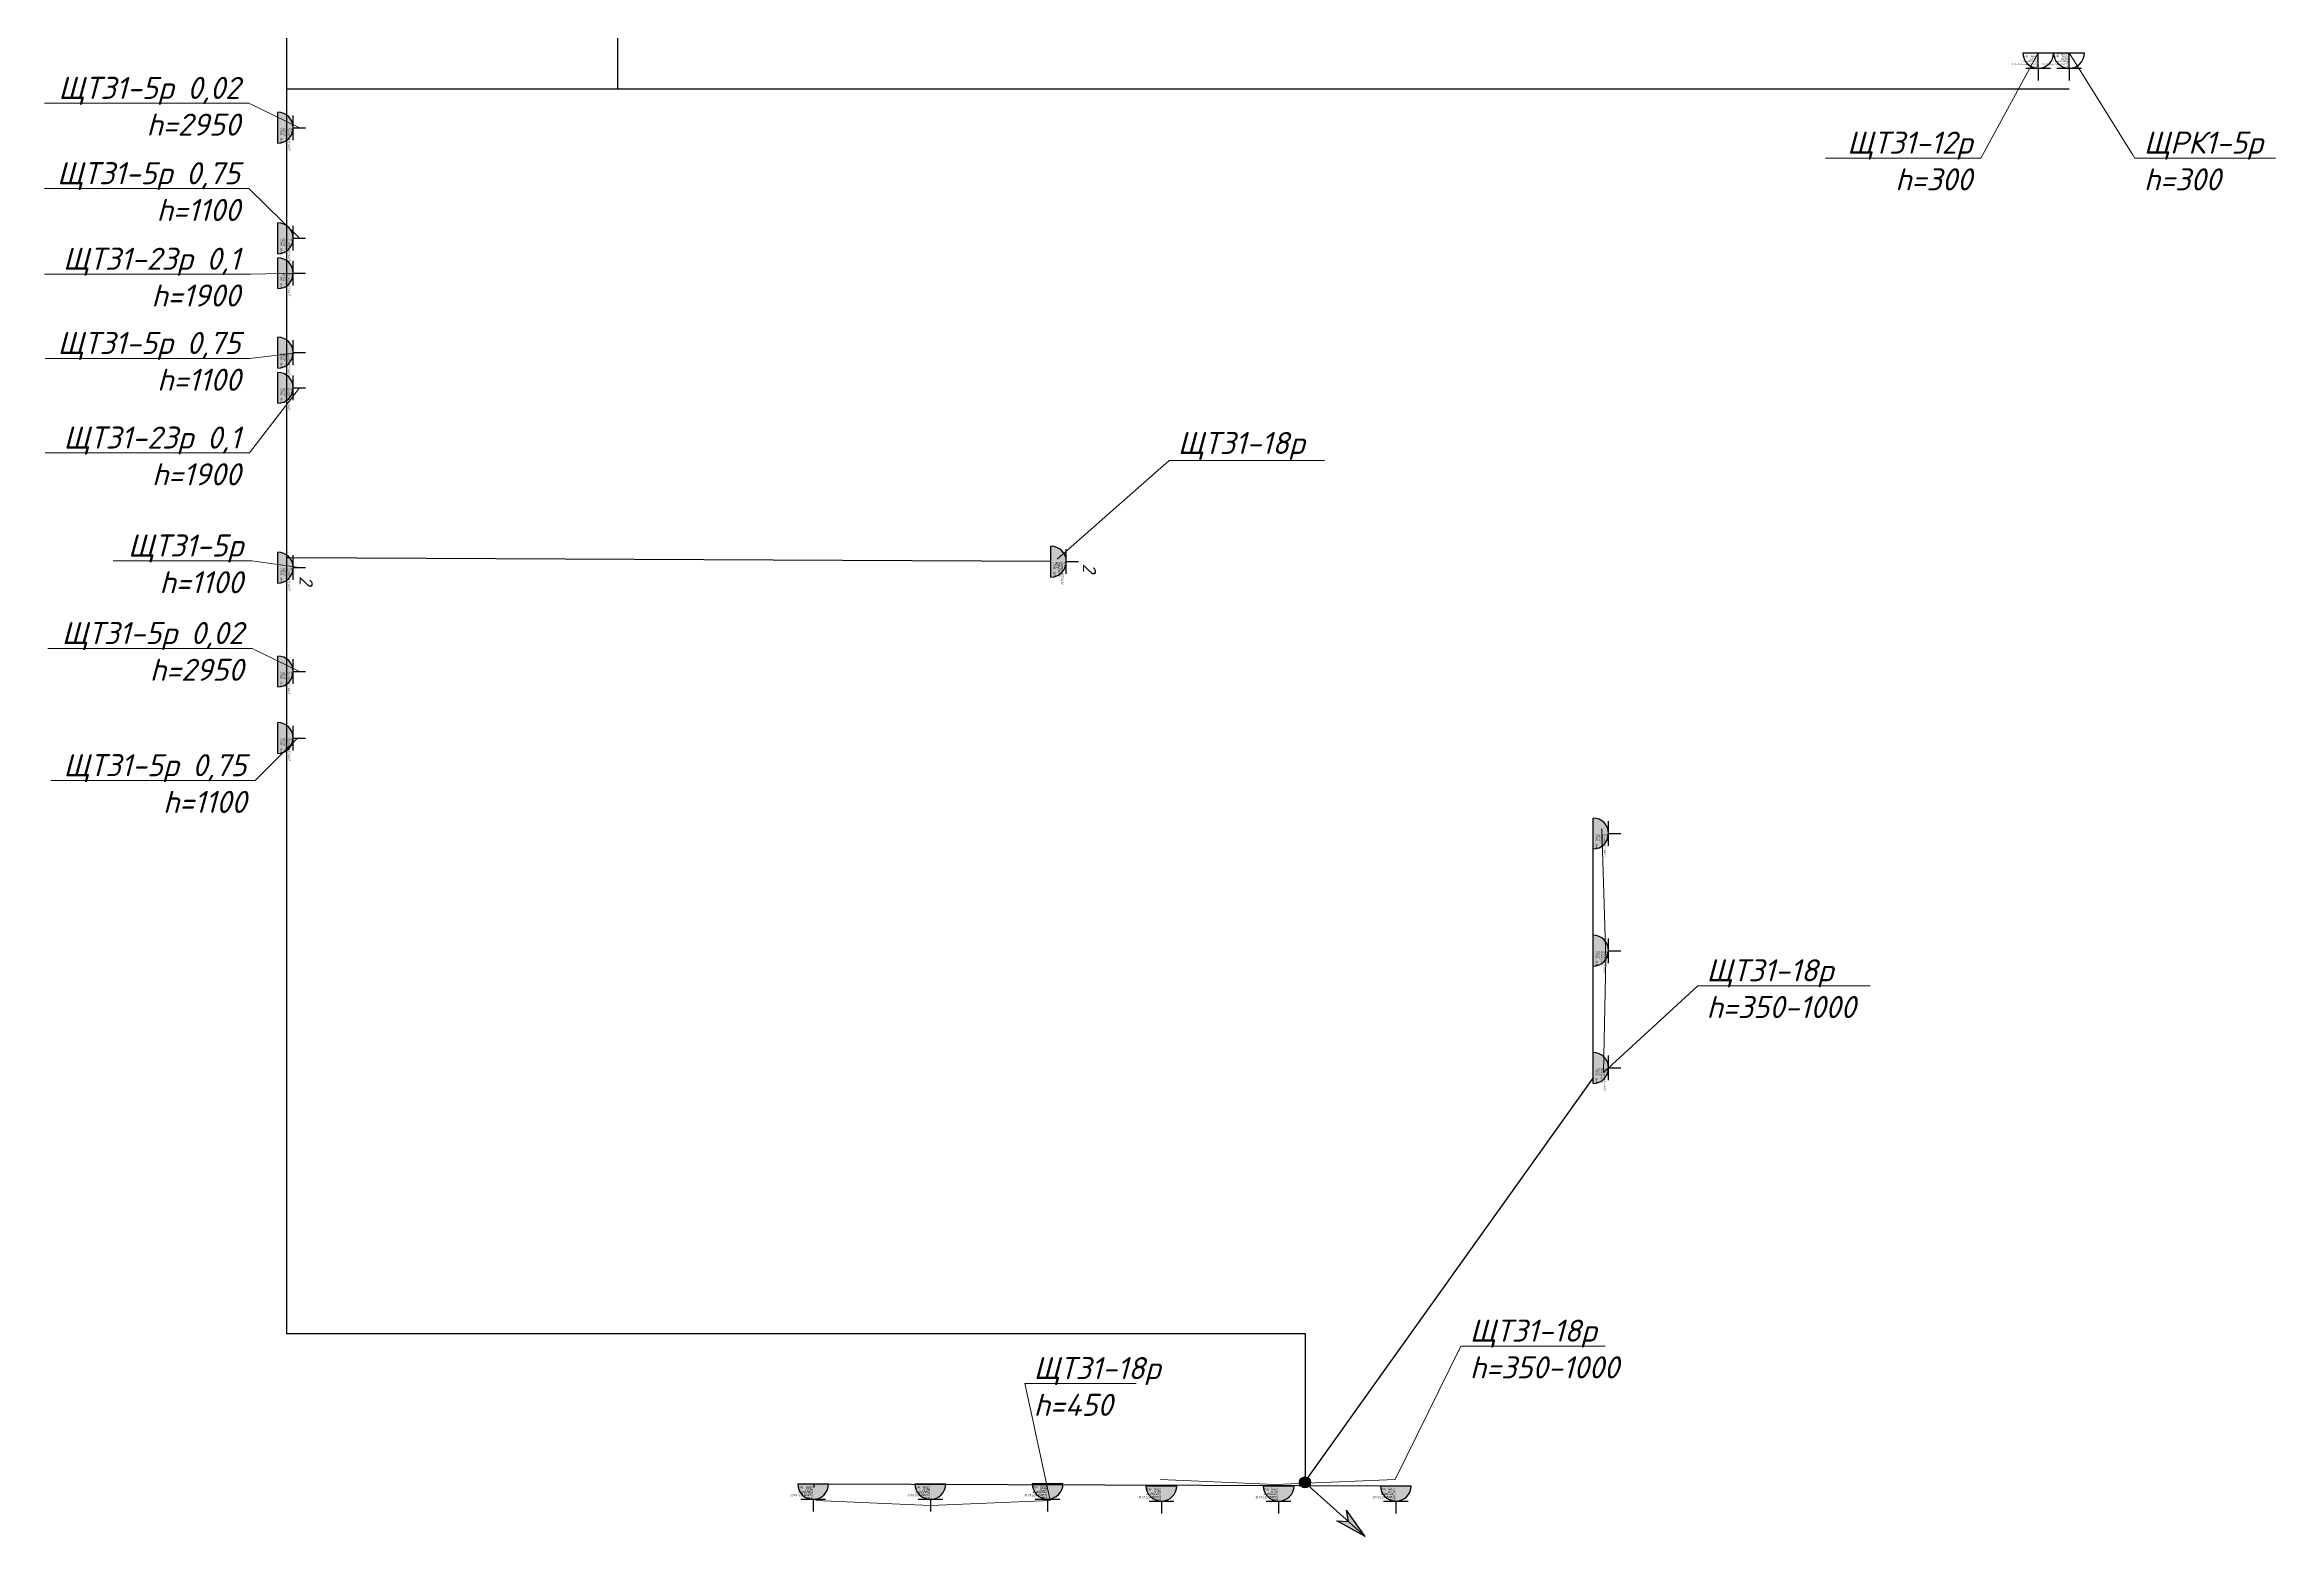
# Model space of a CAD drawing. Header units: millimetres. Extents: x -164867 to 807677, y -316775 to 513985.
# Drawn here: x 165960 to 191272, y 218983 to 236078 of the extents above; entities that cross this region are included whole.
import ezdxf
from ezdxf import colors
from ezdxf.entities.mleader import LeaderData, LeaderLine
from ezdxf.enums import TextEntityAlignment as Align
from ezdxf.math import Vec2, Vec3

# ---------------------------------------------------------------- set-up
doc = ezdxf.new("R2010")
doc.units = ezdxf.units.MM
doc.layers.add('E_Hidden atributes', color=2, linetype='Continuous', plot=False)
for name, color, linetype, lineweight in [('E_В лотку', 5, 'Kabl_in_Lotok', 30), ('E_Обладнання', 84, 'Continuous', 35), ('E_Позначення', 7, 'Continuous', 15), ('E_Розп. мережі', 5, 'Continuous', 30)]:
    doc.layers.add(name, color=color, linetype=linetype, lineweight=lineweight)
doc.styles.add('GOST 2.304', font='isocpeui.ttf')
doc.styles.add('orientation to layout', font='isocpeui.ttf')
doc.styles.add('ГОСТ 2.304', font='isocpeui.ttf')
doc.linetypes.add('Kabl_in_Lotok', pattern='A,10,[130,ltypeshp.shx,S=1,R=0,X=0,Y=0],1,[130,ltypeshp.shx,S=1,R=90,X=0,Y=-1],1,[130,ltypeshp.shx,S=1,R=0,X=0,Y=0],10', length=22)
doc.linetypes.add('Kabl_in_Tube', pattern='A,10,[133,ltypeshp.shx,S=1,R=0,X=0,Y=0],10', length=20)

# ---------------------------------------------------------------- blocks, each defined once
blk = doc.blocks.new('*U507')
h = blk.add_hatch(color=0)
h.dxf.hatch_style = 1
h.paths.add_polyline_path([(175, 100, 1), (-175, 100)])
at = {"color": 0, "linetype": 'Continuous', "lineweight": 30}
for p, q in [((140, 275), (-140, 275)), ((0, 275), (0, 415)), ((0, 275), (0, 415)), ((0, 275), (0, 415)), ((175, 100), (-175, 100))]:
    blk.add_line(p, q, dxfattribs=at)
blk.add_arc((0, 100), 175, 0, 180, dxfattribs=at)
at = {"color": 0, "style": 'orientation to layout'}
blk.add_attdef('AMOUNT', text='', height=150, dxfattribs=at).set_placement((147, 422), align=Align.MIDDLE_CENTER)
at = {"layer": 'E_Hidden atributes', "style": 'GOST 2.304'}
for tag, p in [('IP', (0, 248)), ('INSTALATION', (0, 188)), ('LOCATION', (0, 158)), ('COLOR', (0, 100)), ('VENDOR', (0, 218)), ('VOLTAGE_CURRENT', (0, 128))]:
    blk.add_attdef(tag, p, '', height=25, dxfattribs=at)
blk = doc.blocks.new('_None')
blk = doc.blocks.new('*U18')
at = {"lineweight": -2}
h = blk.add_hatch(color=256, dxfattribs=at)
edge = h.paths.add_edge_path()
edge.add_arc((0.07, 0), 1.28, 0, 360)
h = blk.add_hatch(color=256, dxfattribs=at)
h.paths.add_polyline_path([(8.88, -16.13), (4.02, -10.62), (6.45, -11.65)])
h.paths.add_polyline_path([(8.88, -16.13), (6.45, -11.65), (6.9, -9.05)])
for p, q in [((0.11, 0), (8.88, -16.13)), ((6.45, -11.65), (6.9, -9.05)), ((8.88, -16.13), (6.9, -9.05)), ((8.88, -16.13), (4.02, -10.62)), ((4.02, -10.62), (6.45, -11.65))]:
    blk.add_line(p, q, dxfattribs=at)
blk.add_circle((0.11, 0), 1.24, dxfattribs=at)
blk = doc.blocks.new('*U506')
at = {"color": 0, "linetype": 'Continuous', "lineweight": 30}
for p, q in [((140, 275), (-140, 275)), ((0, 275), (0, 415)), ((0, 275), (0, 415)), ((0, 275), (0, 415)), ((0, 275), (0, 100)), ((175, 100), (-175, 100))]:
    blk.add_line(p, q, dxfattribs=at)
blk.add_arc((0, 100), 175, 0, 180, dxfattribs=at)
at = {"color": 0, "style": 'orientation to layout'}
blk.add_attdef('AMOUNT', text='', height=150, dxfattribs=at).set_placement((147, 422), align=Align.MIDDLE_CENTER)
at = {"layer": 'E_Hidden atributes', "style": 'GOST 2.304'}
for tag, p in [('IP', (0, 248)), ('INSTALATION', (0, 188)), ('LOCATION', (0, 158)), ('COLOR', (0, 100)), ('VENDOR', (0, 218)), ('VOLTAGE_CURRENT', (0, 128))]:
    blk.add_attdef(tag, p, '', height=25, dxfattribs=at)

msp = doc.modelspace()

# ---------------------------------------------------------------- linework, layer by layer
at = {"layer": 'E_В лотку', "ltscale": 100}
for points in [[(188894.84, 270126.54), (188894.84, 268486.46), (168706.07, 268486.46), (168706.07, 221453.41), (180263.37, 221453.41), (180263.37, 219763.54)], [(172156.07, 236433.54), (172462.01, 236433.54), (172462.01, 235572.48)], [(188931.07, 235572.48), (168706.07, 235572.48)]]:
    msp.add_lwpolyline(points, dxfattribs=at)
at = {"layer": 'E_Розп. мережі', "color": 30, "linetype": 'Kabl_in_Tube', "ltscale": 60, "true_color": 0xf8991e}
for points in [[(177378.12, 230212.12), (168717.07, 230253.82)], [(180256.07, 219763.54), (183530.65, 224349.98), (183530.65, 227023.98)]]:
    msp.add_lwpolyline(points, dxfattribs=at)
at = {"layer": 'E_Розп. мережі', "ltscale": 60}
msp.add_lwpolyline([(174691.96, 219707.54), (174691.96, 219748.54), (181291.78, 219727.54)], dxfattribs=at)

# ---------------------------------------------------------------- block references
at = {"layer": 'E_Обладнання'}
for name, p, rotation, values in [('*U506', (188581.07, 236085.24), 180, {'INSTALATION': 'Вбудована', 'IP': 'IP20', 'VENDOR': 'Schneider-Electric', 'LOCATION': 'ЩТЗ1', 'VOLTAGE_CURRENT': '220В, 16А'}), ('*U507', (168506.07, 235135.36), 270, {'INSTALATION': 'Вбудована', 'IP': 'IP66', 'VENDOR': 'Scame 137.4412', 'LOCATION': 'ЩТЗ1', 'VOLTAGE_CURRENT': '220В, 16А'}), ('*U507', (168506.07, 233881.36), 270, {'INSTALATION': 'Вбудована', 'IP': 'IP66', 'VENDOR': 'Scame 137.4412', 'LOCATION': 'ЩТЗ1', 'VOLTAGE_CURRENT': '220В, 16А'}), ('*U507', (168506.07, 233484.64), 270, {'INSTALATION': 'Вбудована', 'IP': 'IP66', 'VENDOR': 'Scame 137.4412', 'LOCATION': 'ЩТЗ1', 'VOLTAGE_CURRENT': '220В, 16А'}), ('*U507', (168506.07, 232583.19), 270, {'INSTALATION': 'Вбудована', 'IP': 'IP66', 'VENDOR': 'Scame 137.4412', 'LOCATION': 'ЩТЗ1', 'VOLTAGE_CURRENT': '220В, 16А'}), ('*U507', (168506.07, 232184.64), 270, {'INSTALATION': 'Вбудована', 'IP': 'IP66', 'VENDOR': 'Scame 137.4412', 'LOCATION': 'ЩТЗ1', 'VOLTAGE_CURRENT': '220В, 16А'}), ('*U507', (168506.07, 230144.75), 270, {'AMOUNT': '2', 'INSTALATION': 'Вбудована', 'IP': 'IP66', 'VENDOR': 'Scame 137.4412', 'LOCATION': 'ЩТЗ1', 'VOLTAGE_CURRENT': '220В, 16А'}), ('*U507', (168506.07, 228965.99), 270, {'INSTALATION': 'Вбудована', 'IP': 'IP66', 'VENDOR': 'Scame 137.4412', 'LOCATION': 'ЩТЗ1', 'VOLTAGE_CURRENT': '220В, 16А'}), ('*U507', (168506.07, 228210.84), 270, {'INSTALATION': 'Вбудована', 'IP': 'IP66', 'VENDOR': 'Scame 137.4412', 'LOCATION': 'ЩТЗ1', 'VOLTAGE_CURRENT': '220В, 16А'}), ('*U507', (183430.65, 227127.98), 270, {'INSTALATION': 'Накладна', 'IP': 'IP66', 'VENDOR': 'Scame 137.6412', 'LOCATION': 'ЩТЗ1', 'VOLTAGE_CURRENT': '220В, 16А'}), ('*U507', (183430.65, 225797.98), 270, {'INSTALATION': 'Накладна', 'IP': 'IP66', 'VENDOR': 'Scame 137.6412', 'LOCATION': 'ЩТЗ1', 'VOLTAGE_CURRENT': '220В, 16А'}), ('*U507', (183430.65, 224467.98), 270, {'INSTALATION': 'Накладна', 'IP': 'IP66', 'VENDOR': 'Scame 137.6412', 'LOCATION': 'ЩТЗ1', 'VOLTAGE_CURRENT': '220В, 16А'}), ('*U507', (174680.35, 219848.54), 180, {'INSTALATION': 'Накладна', 'IP': 'IP66', 'VENDOR': 'Scame 137.6412', 'LOCATION': 'ЩТЗ1', 'VOLTAGE_CURRENT': '220В, 16А'}), ('*U507', (176010.35, 219848.54), 180, {'INSTALATION': 'Накладна', 'IP': 'IP66', 'VENDOR': 'Scame 137.6412', 'LOCATION': 'ЩТЗ1', 'VOLTAGE_CURRENT': '220В, 16А'}), ('*U507', (177340.35, 219851.22), 180, {'INSTALATION': 'Накладна', 'IP': 'IP66', 'VENDOR': 'Scame 137.6412', 'LOCATION': 'ЩТЗ1', 'VOLTAGE_CURRENT': '220В, 16А'}), ('*U507', (178631.78, 219827.54), 180, {'INSTALATION': 'Накладна', 'IP': 'IP66', 'VENDOR': 'Scame 137.6412', 'LOCATION': 'ЩТЗ1', 'VOLTAGE_CURRENT': '220В, 16А'}), ('*U507', (179961.78, 219827.54), 180, {'INSTALATION': 'Накладна', 'IP': 'IP66', 'VENDOR': 'Scame 137.6412', 'LOCATION': 'ЩТЗ1', 'VOLTAGE_CURRENT': '220В, 16А'}), ('*U507', (181291.81, 219827.54), 180, {'INSTALATION': 'Накладна', 'IP': 'IP66', 'VENDOR': 'Scame 137.6412', 'LOCATION': 'ЩТЗ1', 'VOLTAGE_CURRENT': '220В, 16А'})]:
    msp.add_blockref(name, p, dxfattribs=dict(at, rotation=rotation)).add_auto_attribs(values)
at = {"layer": 'E_Обладнання', "color": 1, "rotation": 180}
msp.add_blockref('*U506', (188931.07, 236085.24), dxfattribs=at).add_auto_attribs({'INSTALATION': 'Вбудована', 'IP': 'IP20', 'VENDOR': 'Schneider-Electric', 'LOCATION': 'ЩРК1', 'VOLTAGE_CURRENT': '220В, 16А', 'COLOR': 'Червона'})
at = {"layer": 'E_Обладнання'}
ref = msp.add_blockref('*U507', (177278.12, 230212.12), dxfattribs=dict(at, rotation=270))
ref.add_attrib('AMOUNT', '2', dxfattribs={"layer": '0', "color": 0, "height": 150, "rotation": 270, "style": 'orientation to layout'}).set_placement((177816.13, 230139.02), align=Align.MIDDLE_CENTER)
ref.add_attrib('INSTALATION', 'Накладна', (177466.31, 230212.12), dxfattribs={"layer": 'E_Hidden atributes', "height": 25, "rotation": 270, "style": 'GOST 2.304'})
ref.add_attrib('IP', 'IP66', (177526.31, 230212.12), dxfattribs={"layer": 'E_Hidden atributes', "height": 25, "rotation": 270, "style": 'GOST 2.304'})
ref.add_attrib('VENDOR', 'Scame 137.6412', (177496.31, 230212.12), dxfattribs={"layer": 'E_Hidden atributes', "height": 25, "rotation": 270, "style": 'GOST 2.304'})
ref.add_attrib('LOCATION', 'ЩТЗ', (177436.31, 230212.12), dxfattribs={"layer": 'E_Hidden atributes', "height": 25, "rotation": 270, "style": 'GOST 2.304'})
ref.add_attrib('VOLTAGE_CURRENT', '220В, 16А', (177406.31, 230212.12), dxfattribs={"layer": 'E_Hidden atributes', "height": 25, "rotation": 270, "style": 'GOST 2.304'})
at = {"layer": 'E_Розп. мережі', "color": 30, "linetype": 'Kabl_in_Tube', "true_color": 0xf8991e, "xscale": 50.00000000000001, "yscale": 50.00000000000001, "zscale": 50.00000000000001, "rotation": 19.39643184990243}
msp.add_blockref('*U18', (180256.07, 219763.54), dxfattribs=at)

# ---------------------------------------------------------------- next in the draw order: leaders
at = {"layer": 'E_Позначення'}
ml = msp.add_multileader_mtext('Standard', dxfattribs=at)
ml.set_content('ЩТЗ1-12р\\Ph=300', color=256, style='ГОСТ 2.304')
ml.set_leader_properties(color=256, linetype='ByLayer', lineweight=-1)
ml.set_arrow_properties(name='NONE')
ml.build(insert=Vec2(0, 0))
ml.multileader.update_dxf_attribs({"has_dogleg": 0, "text_left_attachment_type": 6, "text_right_attachment_type": 6, "text_top_attachment_type": 10, "dogleg_length": 0, "arrow_head_size": 1})
ctx = ml.context
ctx.base_point, ctx.char_height, ctx.arrow_head_size, ctx.landing_gap_size, ctx.plane_origin = Vec3(186211.64, 234791.17), 250, 1, 100, Vec3(189733.2, 233813.52)
ctx.left_attachment, ctx.right_attachment, ctx.text_align_type = 6, 6, 2
notes = []
notes.append((ctx, [(1, (1, 1, 0), (187930.77, 234791.17), (-1, 0), 0, [(2, [(188581.07, 235985.24)], 0, [])])]))
ctx.mtext.insert, ctx.mtext.alignment, ctx.mtext.flow_direction = Vec3(187830.77, 235091.17), 3, 5
ctx.mtext.has_bg_fill, ctx.mtext.bg_color, ctx.mtext.bg_scale_factor, ctx.mtext.bg_transparency, ctx.mtext.use_window_bg_color = 1, -1027028792, 1.5, 0, 1
ml = msp.add_multileader_mtext('Standard', dxfattribs=at)
ml.set_content('ЩРК1-5р\\Ph=300', color=256, style='ГОСТ 2.304')
ml.set_leader_properties(color=256, linetype='ByLayer', lineweight=-1)
ml.set_arrow_properties(name='NONE')
ml.build(insert=Vec2(0, 0))
ml.multileader.update_dxf_attribs({"has_dogleg": 0, "text_left_attachment_type": 6, "text_right_attachment_type": 6, "text_top_attachment_type": 10, "dogleg_length": 0, "arrow_head_size": 1})
ctx = ml.context
ctx.base_point, ctx.char_height, ctx.arrow_head_size, ctx.landing_gap_size, ctx.plane_origin = Vec3(189679.18, 234791.17), 250, 1, 100, Vec3(193185.96, 233813.52)
ctx.left_attachment, ctx.right_attachment = 6, 6
notes.append((ctx, [(0, (1, 1, 0), (189679.18, 234791.17), (1, 0), 0, [(2, [(188931.07, 235985.24)], 0, [])])]))
ctx.mtext.insert, ctx.mtext.flow_direction = Vec3(189779.18, 235091.17), 5
ctx.mtext.has_bg_fill, ctx.mtext.bg_color, ctx.mtext.bg_scale_factor, ctx.mtext.bg_transparency, ctx.mtext.use_window_bg_color = 1, -1027028792, 1.5, 0, 1
ml = msp.add_multileader_mtext('Standard', dxfattribs=at)
ml.set_content('ЩТЗ1-5р 0,75\\Ph=1100', color=256, style='ГОСТ 2.304')
ml.set_leader_properties(color=256, linetype='ByLayer', lineweight=-1)
ml.set_arrow_properties(name='NONE')
ml.build(insert=Vec2(0, 0))
ml.multileader.update_dxf_attribs({"has_dogleg": 0, "text_left_attachment_type": 6, "text_right_attachment_type": 6, "text_top_attachment_type": 10, "dogleg_length": 0, "arrow_head_size": 1})
ctx = ml.context
ctx.base_point, ctx.char_height, ctx.arrow_head_size, ctx.landing_gap_size, ctx.plane_origin = Vec3(165885.11, 234444.05), 250, 1, 100, Vec3(168028.44, 233172.59)
ctx.left_attachment, ctx.right_attachment, ctx.text_align_type = 6, 6, 2
notes.append((ctx, [(1, (1, 1, 0), (168278.11, 234444.05), (-1, 0), 0, [(2, [(168851.07, 233881.36)], 0, [])])]))
ctx.mtext.insert, ctx.mtext.alignment, ctx.mtext.flow_direction = Vec3(168178.11, 234744.05), 3, 5
ctx.mtext.has_bg_fill, ctx.mtext.bg_color, ctx.mtext.bg_scale_factor, ctx.mtext.bg_transparency, ctx.mtext.use_window_bg_color = 1, -1027028792, 1.5, 0, 1
ml = msp.add_multileader_mtext('Standard', dxfattribs=at)
ml.set_content('ЩТЗ1-5р 0,75\\Ph=1100', color=256, style='ГОСТ 2.304')
ml.set_leader_properties(color=256, linetype='ByLayer', lineweight=-1)
ml.set_arrow_properties(name='NONE')
ml.build(insert=Vec2(0, 0))
ml.multileader.update_dxf_attribs({"has_dogleg": 0, "text_left_attachment_type": 6, "text_right_attachment_type": 6, "text_top_attachment_type": 10, "dogleg_length": 0, "arrow_head_size": 1})
ctx = ml.context
ctx.base_point, ctx.char_height, ctx.arrow_head_size, ctx.landing_gap_size, ctx.plane_origin = Vec3(165891.19, 232518.12), 250, 1, 100, Vec3(168032.2, 231874.42)
ctx.left_attachment, ctx.right_attachment, ctx.text_align_type = 6, 6, 2
notes.append((ctx, [(1, (1, 1, 0), (168284.18, 232518.12), (-1, 0), 0, [(2, [(168854.82, 232583.19)], 0, [])])]))
ctx.mtext.insert, ctx.mtext.alignment, ctx.mtext.flow_direction = Vec3(168184.18, 232818.12), 3, 5
ctx.mtext.has_bg_fill, ctx.mtext.bg_color, ctx.mtext.bg_scale_factor, ctx.mtext.bg_transparency, ctx.mtext.use_window_bg_color = 1, -1027028792, 1.5, 0, 1
ml = msp.add_multileader_mtext('Standard', dxfattribs=at)
ml.set_content('ЩТЗ1-18р', color=256, style='ГОСТ 2.304')
ml.set_leader_properties(color=256, linetype='ByLayer', lineweight=-1)
ml.set_arrow_properties(name='NONE')
ml.build(insert=Vec2(0, 0))
ml.multileader.update_dxf_attribs({"has_dogleg": 0, "text_left_attachment_type": 6, "text_right_attachment_type": 6, "text_top_attachment_type": 10, "dogleg_length": 0, "arrow_head_size": 1})
ctx = ml.context
ctx.base_point, ctx.char_height, ctx.arrow_head_size, ctx.landing_gap_size, ctx.plane_origin = Vec3(178718.3, 231358.68), 250, 1, 100, Vec3(169579.94, 233250.01)
ctx.left_attachment, ctx.right_attachment = 6, 6
notes.append((ctx, [(0, (1, 1, 0), (178718.3, 231358.68), (1, 0), 0, [(2, [(177449.58, 230240.42)], 0, [])])]))
ctx.mtext.insert, ctx.mtext.flow_direction = Vec3(178818.3, 231683.68), 5
ctx.mtext.has_bg_fill, ctx.mtext.bg_color, ctx.mtext.bg_scale_factor, ctx.mtext.bg_transparency, ctx.mtext.use_window_bg_color = 1, -1027028792, 1.5, 0, 1
ml = msp.add_multileader_mtext('Standard', dxfattribs=at)
ml.set_content('ЩТЗ1-5р 0,02\\Ph=2950', color=256, style='ГОСТ 2.304')
ml.set_leader_properties(color=256, linetype='ByLayer', lineweight=-1)
ml.set_arrow_properties(name='NONE')
ml.build(insert=Vec2(0, 0))
ml.multileader.update_dxf_attribs({"has_dogleg": 0, "text_left_attachment_type": 6, "text_right_attachment_type": 6, "text_top_attachment_type": 10, "dogleg_length": 0, "arrow_head_size": 1})
ctx = ml.context
ctx.base_point, ctx.char_height, ctx.arrow_head_size, ctx.landing_gap_size, ctx.plane_origin = Vec3(165921.6, 229226.93), 250, 1, 100, Vec3(168029.04, 228257.22)
ctx.left_attachment, ctx.right_attachment, ctx.text_align_type = 6, 6, 2
notes.append((ctx, [(1, (1, 1, 0), (168316.3, 229226.93), (-1, 0), 0, [(2, [(168851.67, 228965.99)], 0, [])])]))
ctx.mtext.insert, ctx.mtext.alignment, ctx.mtext.flow_direction = Vec3(168216.3, 229526.93), 3, 5
ctx.mtext.has_bg_fill, ctx.mtext.bg_color, ctx.mtext.bg_scale_factor, ctx.mtext.bg_transparency, ctx.mtext.use_window_bg_color = 1, -1027028792, 1.5, 0, 1
ml = msp.add_multileader_mtext('Standard', dxfattribs=at)
ml.set_content('ЩТЗ1-5р 0,75\\Ph=1100', color=256, style='ГОСТ 2.304')
ml.set_leader_properties(color=256, linetype='ByLayer', lineweight=-1)
ml.set_arrow_properties(name='NONE')
ml.build(insert=Vec2(0, 0))
ml.multileader.update_dxf_attribs({"has_dogleg": 0, "text_left_attachment_type": 6, "text_right_attachment_type": 6, "text_top_attachment_type": 10, "dogleg_length": 0, "arrow_head_size": 1})
ctx = ml.context
ctx.base_point, ctx.char_height, ctx.arrow_head_size, ctx.landing_gap_size, ctx.plane_origin = Vec3(165957.32, 227727.81), 250, 1, 100, Vec3(168005.45, 227502.07)
ctx.left_attachment, ctx.right_attachment, ctx.text_align_type = 6, 6, 2
notes.append((ctx, [(1, (1, 1, 0), (168350.32, 227727.81), (-1, 0), 0, [(2, [(168828.07, 228210.84)], 0, [])])]))
ctx.mtext.insert, ctx.mtext.alignment, ctx.mtext.flow_direction = Vec3(168250.32, 228027.81), 3, 5
ctx.mtext.has_bg_fill, ctx.mtext.bg_color, ctx.mtext.bg_scale_factor, ctx.mtext.bg_transparency, ctx.mtext.use_window_bg_color = 1, -1027028792, 1.5, 0, 1
ml = msp.add_multileader_mtext('Standard', dxfattribs=at)
ml.set_content('ЩТЗ1-18р\\Ph=350-1000', color=256, style='ГОСТ 2.304')
ml.set_leader_properties(color=256, linetype='ByLayer', lineweight=-1)
ml.set_arrow_properties(name='NONE')
ml.build(insert=Vec2(0, 0))
ml.multileader.update_dxf_attribs({"has_dogleg": 0, "text_left_attachment_type": 6, "text_right_attachment_type": 6, "text_top_attachment_type": 10, "dogleg_length": 0, "arrow_head_size": 1})
ctx = ml.context
ctx.base_point, ctx.char_height, ctx.arrow_head_size, ctx.landing_gap_size, ctx.plane_origin = Vec3(184717.27, 225400.6), 250, 1, 100, Vec3(176181.45, 224015.15)
ctx.left_attachment, ctx.right_attachment = 6, 6
notes.append((ctx, [(0, (1, 1, 0), (184717.27, 225400.6), (1, 0), 0, [(1, [(183627.78, 227185.01), (183675.08, 225705.42), (183648.29, 224415.85)], 0, [])])]))
ctx.mtext.insert, ctx.mtext.flow_direction = Vec3(184817.27, 225700.6), 5
ctx.mtext.has_bg_fill, ctx.mtext.bg_color, ctx.mtext.bg_scale_factor, ctx.mtext.bg_transparency, ctx.mtext.use_window_bg_color = 1, -1027028792, 1.5, 0, 1
ml = msp.add_multileader_mtext('Standard', dxfattribs=at)
ml.set_content('ЩТЗ1-18р\\Ph=450', color=256, style='ГОСТ 2.304')
ml.set_leader_properties(color=256, linetype='ByLayer', lineweight=-1)
ml.set_arrow_properties(name='NONE')
ml.build(insert=Vec2(0, 0))
ml.multileader.update_dxf_attribs({"has_dogleg": 0, "text_left_attachment_type": 6, "text_right_attachment_type": 6, "text_top_attachment_type": 10, "dogleg_length": 0, "arrow_head_size": 1})
ctx = ml.context
ctx.base_point, ctx.char_height, ctx.arrow_head_size, ctx.landing_gap_size, ctx.plane_origin = Vec3(177082.54, 220887.15), 250, 1, 100, Vec3(168546.73, 219987.2)
ctx.left_attachment, ctx.right_attachment = 6, 6
notes.append((ctx, [(0, (1, 1, 0), (177082.54, 220887.15), (1, 0), 0, [(1, [(174710.35, 219559.54), (176010.35, 219503.54), (177370.35, 219559.54)], 0, [])])]))
ctx.mtext.insert, ctx.mtext.width, ctx.mtext.defined_height, ctx.mtext.flow_direction = Vec3(177182.54, 221187.15), 1150.6027, 181.18, 5
ctx.mtext.has_bg_fill, ctx.mtext.bg_color, ctx.mtext.bg_scale_factor, ctx.mtext.bg_transparency, ctx.mtext.use_window_bg_color = 1, -1027028792, 1.5, 0, 1
for ctx, leaders in notes:
    for number, flags, end, landing, length, lines in leaders:
        leader = LeaderData()
        leader.index, (leader.has_last_leader_line, leader.has_dogleg_vector, leader.attachment_direction) = number, flags
        leader.last_leader_point, leader.dogleg_vector, leader.dogleg_length = Vec3(end), Vec3(landing), length
        for number, points, colour, breaks in lines:
            line = LeaderLine()
            line.index, line.vertices, line.color, line.breaks = number, Vec3.list(points), colors.encode_raw_color(colour), breaks
            leader.lines.append(line)
        ctx.leaders.append(leader)

# ---------------------------------------------------------------- next in the draw order: leaders
ml = msp.add_multileader_mtext('Standard', dxfattribs=at)
ml.set_content('ЩТЗ1-5р 0,02\\Ph=2950', color=256, style='ГОСТ 2.304')
ml.set_leader_properties(color=256, linetype='ByLayer', lineweight=-1)
ml.set_arrow_properties(name='NONE')
ml.build(insert=Vec2(0, 0))
ml.multileader.update_dxf_attribs({"has_dogleg": 0, "text_left_attachment_type": 6, "text_right_attachment_type": 6, "text_top_attachment_type": 10, "dogleg_length": 0, "arrow_head_size": 1})
ctx = ml.context
ctx.base_point, ctx.char_height, ctx.arrow_head_size, ctx.landing_gap_size, ctx.plane_origin = Vec3(165883.41, 235412.3), 250, 1, 100, Vec3(168028.45, 234426.59)
ctx.left_attachment, ctx.right_attachment, ctx.text_align_type = 6, 6, 2
notes = []
notes.append((ctx, [(1, (1, 1, 0), (168278.11, 235412.3), (-1, 0), 0, [(2, [(168851.07, 235135.36)], 0, [])])]))
ctx.mtext.insert, ctx.mtext.alignment, ctx.mtext.flow_direction = Vec3(168178.11, 235712.3), 3, 5
ctx.mtext.has_bg_fill, ctx.mtext.bg_color, ctx.mtext.bg_scale_factor, ctx.mtext.bg_transparency, ctx.mtext.use_window_bg_color = 1, -1027028792, 1.5, 0, 1
ml = msp.add_multileader_mtext('Standard', dxfattribs=at)
ml.set_content('ЩТЗ1-23р 0,1\\Ph=1900', color=256, style='ГОСТ 2.304')
ml.set_leader_properties(color=256, linetype='ByLayer', lineweight=-1)
ml.set_arrow_properties(name='NONE')
ml.build(insert=Vec2(0, 0))
ml.multileader.update_dxf_attribs({"has_dogleg": 0, "text_left_attachment_type": 6, "text_right_attachment_type": 6, "text_top_attachment_type": 10, "dogleg_length": 0, "arrow_head_size": 1})
ctx = ml.context
ctx.base_point, ctx.char_height, ctx.arrow_head_size, ctx.landing_gap_size, ctx.plane_origin = Vec3(165922.42, 233473.51), 250, 1, 100, Vec3(168028.44, 231527.5)
ctx.left_attachment, ctx.right_attachment, ctx.text_align_type = 6, 6, 2
notes.append((ctx, [(1, (1, 1, 0), (168278.11, 233473.51), (-1, 0), 0, [(2, [(168851.07, 233484.64)], 0, [])])]))
ctx.mtext.insert, ctx.mtext.alignment, ctx.mtext.flow_direction = Vec3(168178.11, 233773.51), 3, 5
ctx.mtext.has_bg_fill, ctx.mtext.bg_color, ctx.mtext.bg_scale_factor, ctx.mtext.bg_transparency, ctx.mtext.use_window_bg_color = 1, -1027028792, 1.5, 0, 1
ml = msp.add_multileader_mtext('Standard', dxfattribs=at)
ml.set_content('ЩТЗ1-5р\\Ph=1100', color=256, style='ГОСТ 2.304')
ml.set_leader_properties(color=256, linetype='ByLayer', lineweight=-1)
ml.set_arrow_properties(name='NONE')
ml.build(insert=Vec2(0, 0))
ml.multileader.update_dxf_attribs({"has_dogleg": 0, "text_left_attachment_type": 6, "text_right_attachment_type": 6, "text_top_attachment_type": 10, "dogleg_length": 0, "arrow_head_size": 1})
ctx = ml.context
ctx.base_point, ctx.char_height, ctx.arrow_head_size, ctx.landing_gap_size, ctx.plane_origin = Vec3(166722, 230220.19), 250, 1, 100, Vec3(168028.44, 229435.98)
ctx.left_attachment, ctx.right_attachment, ctx.text_align_type = 6, 6, 2
notes.append((ctx, [(1, (1, 1, 0), (168310.06, 230220.19), (-1, 0), 0, [(2, [(168851.07, 230144.75)], 0, [])])]))
ctx.mtext.insert, ctx.mtext.alignment, ctx.mtext.flow_direction = Vec3(168210.06, 230520.19), 3, 5
ctx.mtext.has_bg_fill, ctx.mtext.bg_color, ctx.mtext.bg_scale_factor, ctx.mtext.bg_transparency, ctx.mtext.use_window_bg_color = 1, -1027028792, 1.5, 0, 1
ml = msp.add_multileader_mtext('Standard', dxfattribs=at)
ml.set_content('ЩТЗ1-18р\\Ph=350-1000', color=256, style='ГОСТ 2.304')
ml.set_leader_properties(color=256, linetype='ByLayer', lineweight=-1)
ml.set_arrow_properties(name='NONE')
ml.build(insert=Vec2(0, 0))
ml.multileader.update_dxf_attribs({"has_dogleg": 0, "text_left_attachment_type": 6, "text_right_attachment_type": 6, "text_top_attachment_type": 10, "dogleg_length": 0, "arrow_head_size": 1})
ctx = ml.context
ctx.base_point, ctx.char_height, ctx.arrow_head_size, ctx.landing_gap_size, ctx.plane_origin = Vec3(182031.21, 221312.36), 250, 1, 100, Vec3(172459.17, 220226.91)
ctx.left_attachment, ctx.right_attachment = 6, 6
notes.append((ctx, [(0, (1, 1, 0), (182031.21, 221312.36), (1, 0), 0, [(1, [(178622.8, 219799.26), (179922.8, 219743.26), (181282.8, 219799.26)], 0, [])])]))
ctx.mtext.insert, ctx.mtext.width, ctx.mtext.flow_direction = Vec3(182131.21, 221612.36), 1519.1288, 5
ctx.mtext.has_bg_fill, ctx.mtext.bg_color, ctx.mtext.bg_scale_factor, ctx.mtext.bg_transparency, ctx.mtext.use_window_bg_color = 1, -1027028792, 1.5, 0, 1
for ctx, leaders in notes:
    for number, flags, end, landing, length, lines in leaders:
        leader = LeaderData()
        leader.index, (leader.has_last_leader_line, leader.has_dogleg_vector, leader.attachment_direction) = number, flags
        leader.last_leader_point, leader.dogleg_vector, leader.dogleg_length = Vec3(end), Vec3(landing), length
        for number, points, colour, breaks in lines:
            line = LeaderLine()
            line.index, line.vertices, line.color, line.breaks = number, Vec3.list(points), colors.encode_raw_color(colour), breaks
            leader.lines.append(line)
        ctx.leaders.append(leader)

# ---------------------------------------------------------------- next in the draw order: leaders
ml = msp.add_multileader_mtext('Standard', dxfattribs=at)
ml.set_content('ЩТЗ1-23р 0,1\\Ph=1900', color=256, style='ГОСТ 2.304')
ml.set_leader_properties(color=256, linetype='ByLayer', lineweight=-1)
ml.set_arrow_properties(name='NONE')
ml.build(insert=Vec2(0, 0))
ml.multileader.update_dxf_attribs({"has_dogleg": 0, "text_left_attachment_type": 6, "text_right_attachment_type": 6, "text_top_attachment_type": 10, "dogleg_length": 0, "arrow_head_size": 1})
ctx = ml.context
ctx.base_point, ctx.char_height, ctx.arrow_head_size, ctx.landing_gap_size, ctx.plane_origin = Vec3(165928.5, 231444.92), 250, 1, 100, Vec3(168028.44, 230227.5)
ctx.left_attachment, ctx.right_attachment, ctx.text_align_type = 6, 6, 2
notes = []
notes.append((ctx, [(1, (1, 1, 0), (168284.18, 231444.92), (-1, 0), 0, [(2, [(168851.07, 232184.64)], 0, [])])]))
ctx.mtext.insert, ctx.mtext.alignment, ctx.mtext.flow_direction = Vec3(168184.18, 231744.92), 3, 5
ctx.mtext.has_bg_fill, ctx.mtext.bg_color, ctx.mtext.bg_scale_factor, ctx.mtext.bg_transparency, ctx.mtext.use_window_bg_color = 1, -1027028792, 1.5, 0, 1
for ctx, leaders in notes:
    for number, flags, end, landing, length, lines in leaders:
        leader = LeaderData()
        leader.index, (leader.has_last_leader_line, leader.has_dogleg_vector, leader.attachment_direction) = number, flags
        leader.last_leader_point, leader.dogleg_vector, leader.dogleg_length = Vec3(end), Vec3(landing), length
        for number, points, colour, breaks in lines:
            line = LeaderLine()
            line.index, line.vertices, line.color, line.breaks = number, Vec3.list(points), colors.encode_raw_color(colour), breaks
            leader.lines.append(line)
        ctx.leaders.append(leader)

doc.saveas('drawing.dxf')
